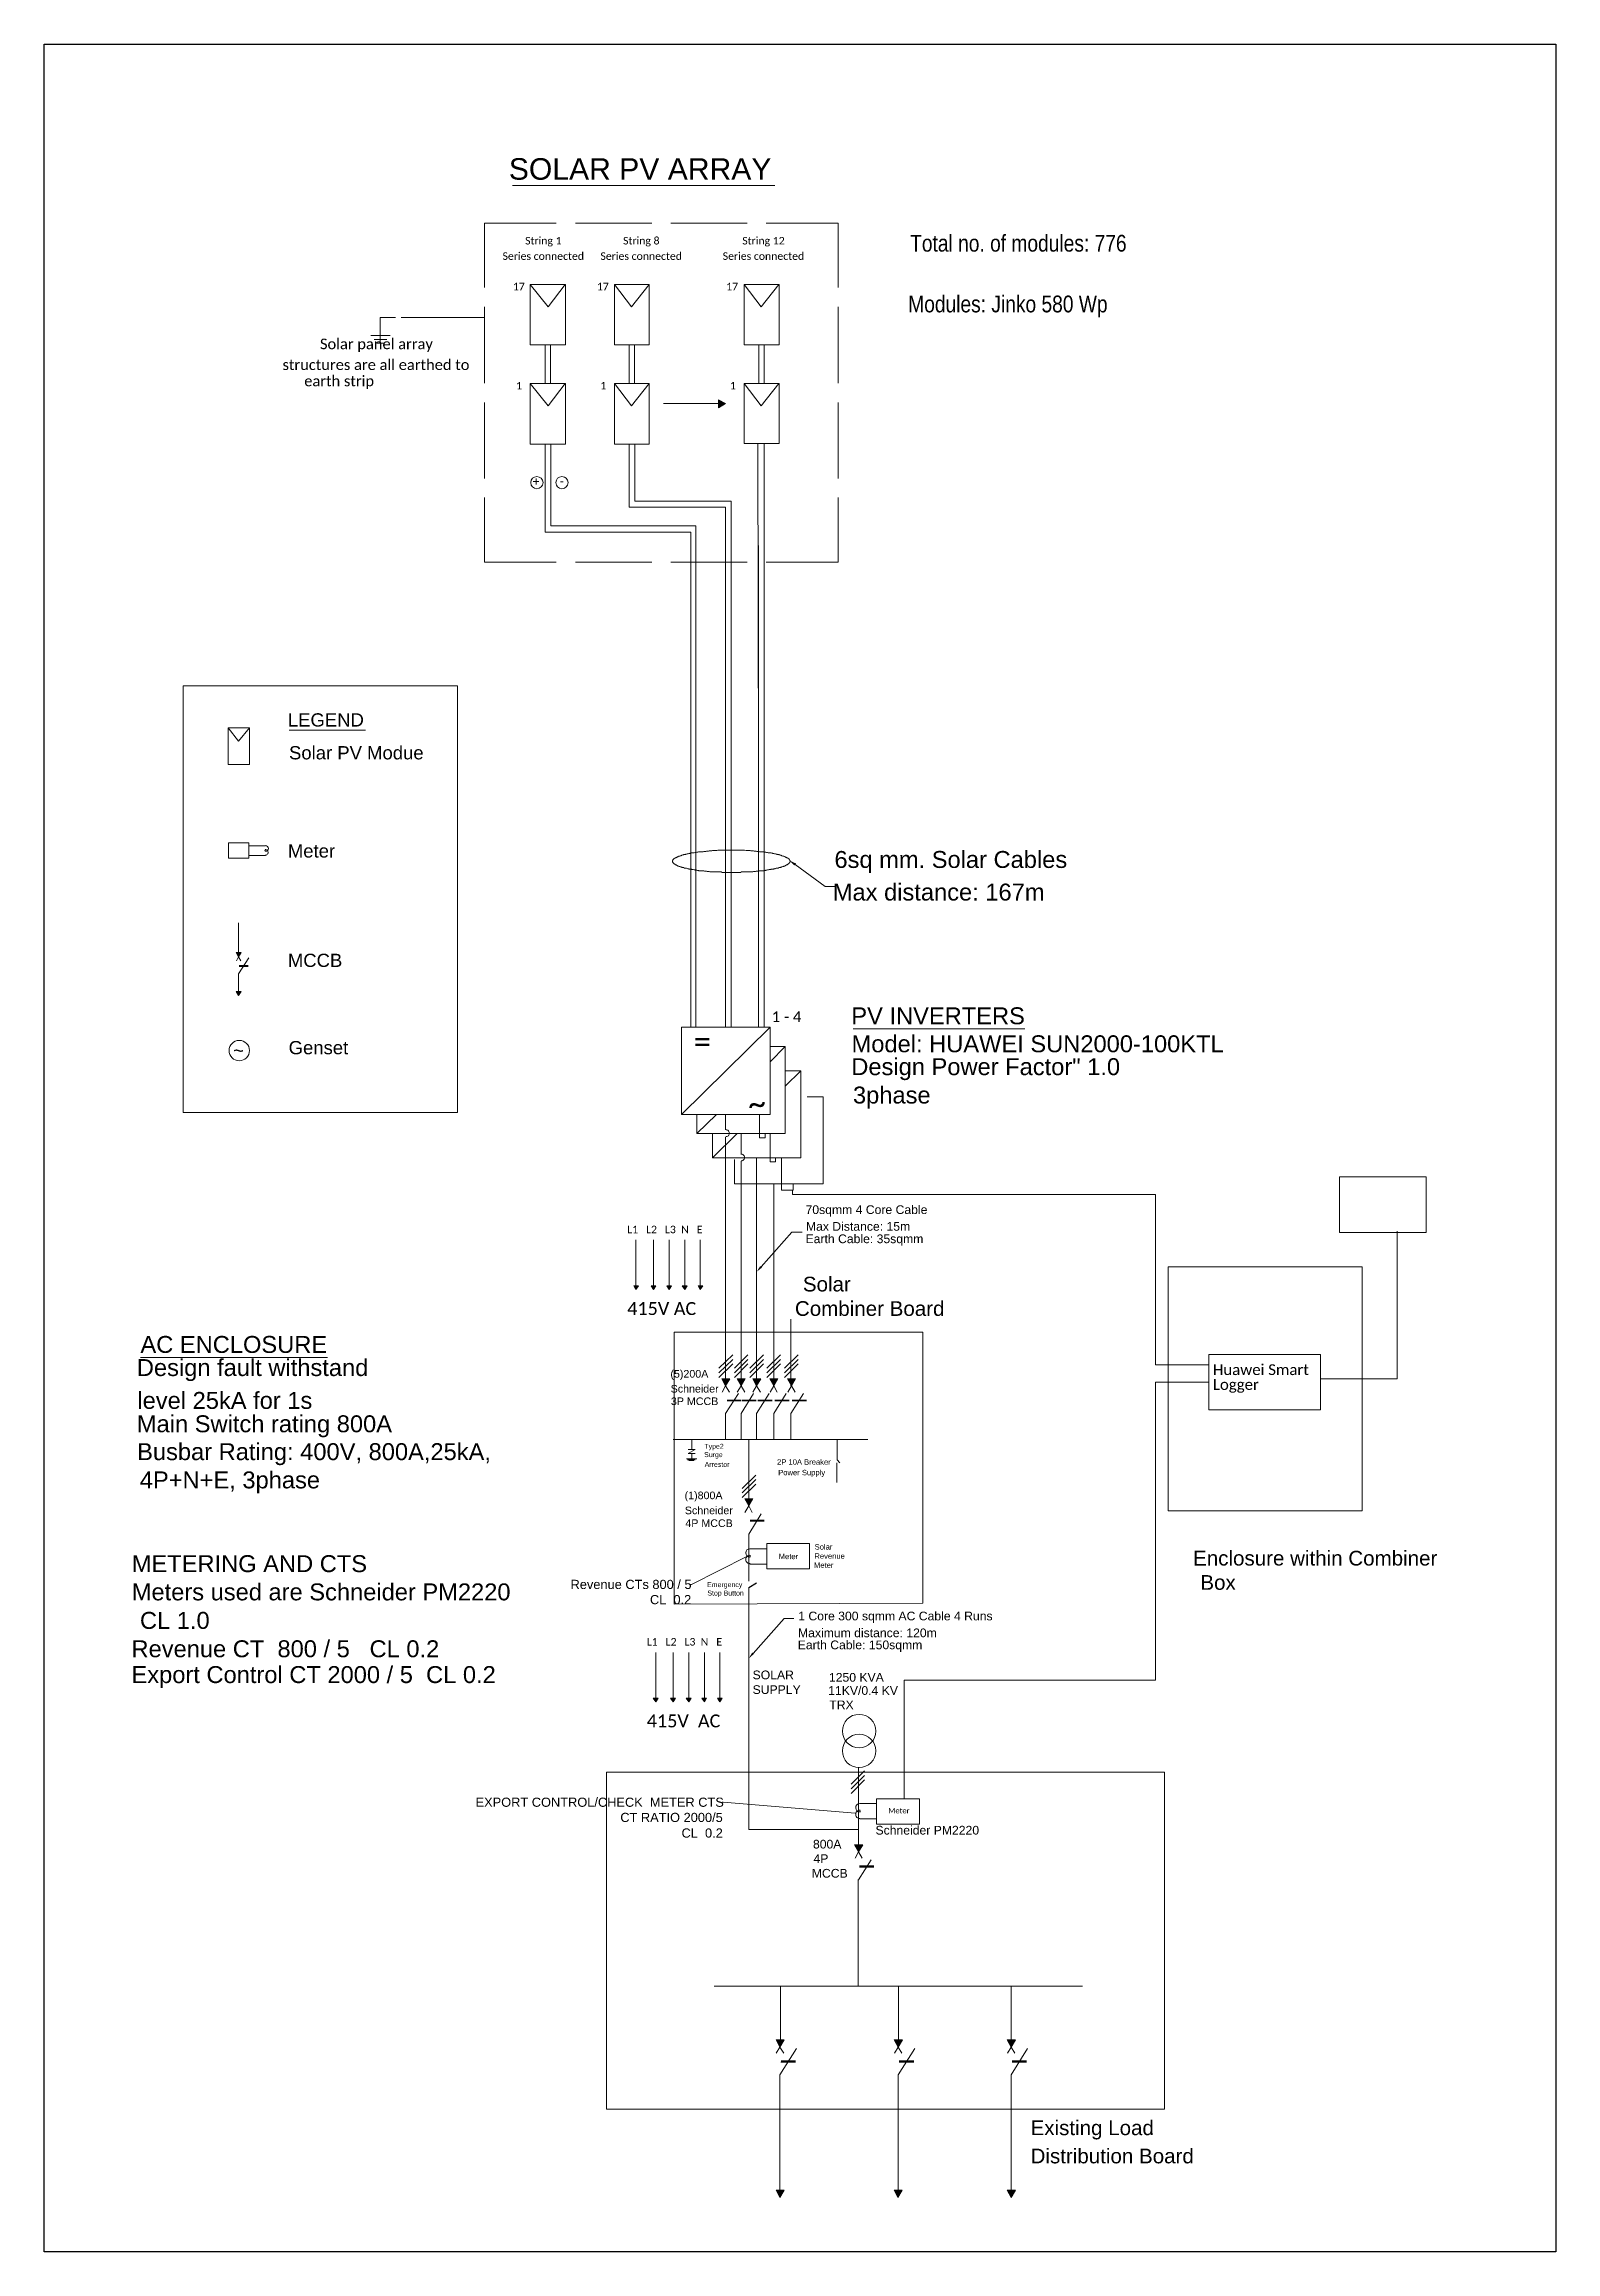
# Model space of a CAD drawing. Header units: inches. Extents: x 12851 to 39430, y 5948 to 23219.
# Drawn here: x 12851 to 24674, y 5948 to 23219 of the extents above; entities outside this region: 1.
import ezdxf

# ---------------------------------------------------------------- set-up
doc = ezdxf.new("R2010")
doc.units = ezdxf.units.IN
doc.header["$MEASUREMENT"] = 0
for name, color, linetype in [('2_WALLS', 7, 'Continuous'), ('AC combiner', 7, 'Continuous'), ('Ac_cables', 7, 'Continuous'), ('AC_combiner1', 7, 'Continuous'), ('BORDER', 7, 'Continuous'), ('DC combiner1', 7, 'Continuous'), ('Dimensions', 5, 'Continuous'), ('Inverters2', 7, 'Continuous'), ('Junction boxes', 4, 'Continuous'), ('main layer', 7, 'Continuous'), ('Structure and Earthing', 3, 'Continuous'), ('t6_0', 7, 'Continuous'), ('t8_0', 3, 'Continuous'), ('Text', 7, 'Continuous'), ('Text1', 7, 'Continuous'), ('th_0', 7, 'Continuous'), ('WALLS', 7, 'Continuous')]:
    doc.layers.add(name, color=color, linetype=linetype)
doc.layers.add('Hot', color=7, linetype='Continuous', true_color=0xeb1f24)
doc.styles.add('PDF Arial Narrow', font='ARIALN.TTF')
doc.styles.add('PDF ArialMT', font='arial.ttf')
doc.styles.add('PDF Calibri', font='calibri.ttf')

msp = doc.modelspace()

# ---------------------------------------------------------------- hatches: boundary and pattern name
h = msp.add_hatch(color=256)
h.dxf.hatch_style = 1
h.paths.add_polyline_path([(18638, 6431), (18575, 6431), (18604, 6374)])
h = msp.add_hatch(color=256)
h.dxf.hatch_style = 1
h.paths.add_polyline_path([(19562, 6431), (19498, 6431), (19528, 6374)])
h = msp.add_hatch(color=256)
h.dxf.hatch_style = 1
h.paths.add_polyline_path([(20447, 6431), (20383, 6431), (20413, 6374)])

# ---------------------------------------------------------------- linework, layer by layer
at = {"lineweight": 0}
for points in [[(16928, 21339), (16928, 20866), (16653, 20866), (16653, 21339)], [(16928, 20564), (16928, 20090), (16653, 20090), (16653, 20564)], [(18179, 20407), (18126, 20375), (18126, 20436)], [(14451, 16970), (14451, 16851), (14293, 16851), (14293, 16970)], [(14372, 16079), (14353, 16113), (14391, 16113)], [(14372, 15777), (14353, 15808), (14391, 15808)], [(19362, 9493), (19362, 9295), (19698, 9295), (19698, 9493)], [(19221, 9078), (19190, 9133), (19253, 9133)], [(18606, 7548), (18575, 7606), (18638, 7606)], [(19530, 7548), (19500, 7606), (19564, 7606)], [(20415, 7548), (20383, 7606), (20447, 7606)]]:
    msp.add_lwpolyline(points, close=True, dxfattribs=at)
for points in [[(16926, 21339), (16794, 21164), (16653, 21339)], [(17311, 21339), (17311, 20866), (17583, 20866), (17583, 21339), (17445, 21164), (17311, 21339), (17583, 21339)], [(18326, 21339), (18326, 20866), (18600, 20866), (18600, 21339), (18598, 21339), (18460, 21164), (18326, 21339), (18598, 21339)], [(16811, 20866), (16811, 20564)], [(17468, 20866), (17468, 20564)], [(18483, 20866), (18483, 20564)], [(16926, 20564), (16794, 20390), (16653, 20564)], [(17311, 20564), (17311, 20090), (17583, 20090), (17583, 20564), (17445, 20390), (17311, 20564), (17583, 20564)], [(18326, 20564), (18326, 20094), (18600, 20094), (18600, 20564), (18598, 20564), (18460, 20390), (18326, 20564), (18598, 20564)], [(18145, 20407), (17694, 20407)], [(17949, 19451), (16815, 19451), (16815, 20090)], [(17472, 20090), (17472, 19645), (18223, 19645), (18223, 17541)], [(18483, 17541), (18483, 20094)], [(17949, 19402), (17949, 17134), (17949, 15528)], [(18483, 17134), (18483, 19296)], [(18223, 18851), (18223, 17134)], [(14289, 17872), (14289, 17585), (14457, 17585), (14457, 17872), (14372, 17766), (14289, 17872), (14457, 17872)], [(14768, 17853), (15364, 17853)], [(18223, 17134), (18223, 15528)], [(18483, 17134), (18483, 15528)], [(14451, 16947), (14581, 16947)], [(14451, 16872), (14581, 16872)], [(14372, 16079), (14372, 16345)], [(14355, 16049), (14372, 16079), (14389, 16049)], [(14451, 16072), (14372, 15945)], [(14372, 15808), (14372, 15947)], [(14447, 16011), (14376, 16011)], [(14447, 16008), (14376, 16008)], [(14447, 16004), (14376, 16004)], [(18528, 15528), (18528, 14847), (17836, 14847), (17836, 15528), (18528, 15528), (17836, 14847)], [(18647, 15377), (18647, 14698), (17955, 14698), (17955, 14847)], [(18528, 15377), (18647, 15377), (18528, 15259)], [(18647, 15187), (18770, 15187), (18770, 14508), (18077, 14508), (18077, 14698)], [(18770, 15187), (18647, 15068)], [(18819, 14985), (18943, 14985), (18943, 14304), (18249, 14304), (18249, 14493)], [(18109, 14847), (17955, 14698)], [(18270, 14698), (18077, 14508)], [(18181, 14847), (18181, 14725)], [(18302, 14698), (18302, 14534)], [(18181, 14670), (18181, 12781)], [(18423, 14508), (18423, 14330), (18423, 12723)], [(18302, 14481), (18302, 12779)], [(13604, 12944), (15068, 12944)], [(18362, 11144), (18362, 9253)], [(19164, 9606), (19268, 9710)], [(19164, 9570), (19268, 9674)], [(19221, 9734), (19221, 9134)], [(19164, 9534), (19268, 9640)], [(19194, 9380), (18162, 9465), (18153, 9465)], [(19230, 9336), (19362, 9336)], [(18362, 9253), (19221, 9253)], [(19194, 9027), (19221, 9078), (19249, 9027)], [(19319, 9016), (19221, 8859)], [(19217, 8861), (19217, 8029)], [(19341, 8968), (19228, 8968)], [(19341, 8963), (19228, 8963)], [(19341, 8957), (19228, 8957)], [(18092, 8027), (20972, 8027)], [(18609, 7606), (18609, 8027)], [(19532, 7606), (19532, 8027)], [(20415, 7606), (20415, 8027)], [(18577, 7501), (18606, 7548), (18636, 7501)], [(18736, 7538), (18606, 7333)], [(18728, 7431), (18613, 7431)], [(18728, 7442), (18615, 7442)], [(18728, 7436), (18615, 7436)], [(19502, 7501), (19530, 7548), (19560, 7501)], [(19660, 7538), (19530, 7333)], [(19653, 7442), (19538, 7442)], [(19653, 7436), (19538, 7436)], [(19653, 7431), (19538, 7431)], [(20385, 7501), (20415, 7548), (20443, 7501)], [(20543, 7538), (20415, 7333)], [(20534, 7442), (20422, 7442)], [(20534, 7436), (20422, 7436)], [(20534, 7431), (20422, 7431)], [(18606, 7333), (18606, 6431)], [(19530, 7333), (19530, 6431)], [(20415, 7333), (20415, 6431)]]:
    msp.add_lwpolyline(points, dxfattribs=at)
at = {"color": 1, "lineweight": 0}
for points in [[(16770, 20564), (16770, 20866)], [(17426, 20564), (17426, 20866)], [(18441, 20564), (18441, 20866)]]:
    msp.add_lwpolyline(points, dxfattribs=at)
at = {"lineweight": 0}
for centre, radius in [((16705, 19789), 47.9), ((16901, 19789), 47.9), ((14377, 15346), 79.8), ((19225, 10022), 131), ((19225, 9867), 131)]:
    msp.add_circle(centre, radius, dxfattribs=at)
for centre, radius, start, end in [((14582, 16927), 22.3, 269.7762, 89.772), ((14582, 16912), 5.32, 89.7116, 269.7105), ((14580, 16897), 22.3, 270.3033, 91.7402), ((18184, 14699), 26.6, 269.9974, 90.0026), ((18303, 14509), 26.6, 269.9974, 90.0026), ((19231, 9371), 33, 90.6114, 271.2819)]:
    msp.add_arc(centre, radius, start, end, dxfattribs=at)
at = {"transparency": 33554559}
for points in [[(18179, 20407), (18126, 20375), (18126, 20436)], [(14372, 16079), (14372, 16113), (14353, 16113)], [(14391, 16113), (14372, 16079), (14372, 16113)], [(14372, 15777), (14372, 15808), (14353, 15808)], [(14391, 15808), (14372, 15777), (14372, 15808)], [(19221, 9078), (19221, 9133), (19190, 9133)], [(19253, 9133), (19221, 9078), (19221, 9133)], [(18606, 7548), (18606, 7606), (18575, 7606)], [(18604, 7604), (18604, 7606), (18606, 7608)], [(18606, 7608), (18606, 7604), (18604, 7604)], [(18604, 7604), (18604, 7604), (18604, 7606)], [(18606, 7604), (18606, 7606), (18606, 7608)], [(18609, 7606), (18606, 7604), (18606, 7606)], [(18606, 7606), (18606, 7604), (18606, 7604)], [(18638, 7606), (18606, 7548), (18606, 7606)], [(19530, 7548), (19530, 7606), (19500, 7606)], [(19532, 7606), (19530, 7604), (19530, 7608)], [(19530, 7608), (19530, 7604), (19530, 7604)], [(19530, 7604), (19530, 7606), (19530, 7608)], [(19532, 7604), (19532, 7606), (19530, 7604)], [(19530, 7604), (19530, 7604), (19530, 7606)], [(19564, 7606), (19530, 7548), (19530, 7606)], [(19532, 7606), (19532, 7604), (19532, 7604)], [(20415, 7548), (20415, 7606), (20383, 7606)], [(20413, 7604), (20413, 7606), (20415, 7608)], [(20415, 7608), (20415, 7604), (20413, 7604)], [(20413, 7604), (20413, 7604), (20413, 7606)], [(20415, 7604), (20415, 7606), (20415, 7608)], [(20417, 7606), (20415, 7604), (20415, 7606)], [(20415, 7606), (20415, 7604), (20415, 7604)], [(20447, 7606), (20415, 7548), (20415, 7606)]]:
    msp.add_solid(points, dxfattribs=at)
at = {"layer": '2_WALLS', "lineweight": 0}
for points in [[(18726, 16802), (18960, 16630), (19036, 16630)], [(18460, 13655), (18700, 13925), (18779, 13925)], [(18396, 10629), (18638, 10902), (18715, 10902)]]:
    msp.add_lwpolyline(points, dxfattribs=at)
at = {"layer": '2_WALLS', "transparency": 33554559}
for points in [[(18719, 16794), (18681, 16832), (18732, 16809)], [(18466, 13649), (18423, 13615), (18451, 13659)], [(18402, 10625), (18362, 10591), (18389, 10636)]]:
    msp.add_solid(points, dxfattribs=at)
at = {"layer": 'AC combiner', "color": 32, "lineweight": 0, "true_color": 0xdd6e00}
for points in [[(18447, 14847), (18447, 14662), (18489, 14662), (18489, 14698)], [(18528, 14698), (18528, 14476), (18572, 14476), (18572, 14506)], [(18619, 14508), (18619, 14253), (18709, 14253), (18709, 14304)], [(21956, 12887), (21543, 12887), (21543, 14038), (21543, 14221), (18711, 14221), (18704, 14221), (18704, 14253)], [(23434, 13932), (23434, 12779), (22834, 12779)], [(21958, 12751), (21543, 12751), (21543, 10636), (21543, 10421), (19577, 10421), (19577, 9493)]]:
    msp.add_lwpolyline(points, dxfattribs=at)
at = {"layer": 'Ac_cables', "lineweight": 0}
for points in [[(18128, 12861), (18236, 12966)], [(18249, 12861), (18355, 12966)], [(18370, 12861), (18477, 12966)], [(18504, 12861), (18611, 12966)], [(18641, 12861), (18747, 12966)], [(18128, 12825), (18236, 12930)], [(18128, 12789), (18236, 12895)], [(18249, 12825), (18355, 12930)], [(18249, 12789), (18355, 12895)], [(18370, 12825), (18477, 12930)], [(18370, 12789), (18477, 12895)], [(18504, 12825), (18611, 12930)], [(18504, 12789), (18611, 12895)], [(18641, 12825), (18747, 12930)], [(18641, 12789), (18747, 12895)], [(18309, 11921), (18417, 12025)], [(18309, 11885), (18417, 11989)], [(18309, 11849), (18417, 11955)]]:
    msp.add_lwpolyline(points, dxfattribs=at)
at = {"layer": 'AC_combiner1', "lineweight": 0}
for points in [[(39396, 14036), (39366, 14093), (39430, 14093)], [(18181, 12723), (18151, 12778), (18215, 12778)], [(18302, 12723), (18270, 12778), (18334, 12778)], [(18423, 12723), (18394, 12778), (18455, 12778)], [(18558, 12723), (18526, 12778), (18589, 12778)], [(18696, 12723), (18666, 12778), (18728, 12778)], [(18362, 11783), (18330, 11838), (18394, 11838)], [(18604, 6374), (18575, 6431), (18638, 6431)], [(19528, 6374), (19498, 6431), (19562, 6431)], [(20413, 6374), (20383, 6431), (20447, 6431)]]:
    msp.add_lwpolyline(points, close=True, dxfattribs=at)
for points in [[(18153, 12674), (18181, 12723), (18211, 12674)], [(18281, 12664), (18181, 12506), (18181, 12302)], [(18302, 12612), (18192, 12612)], [(18302, 12610), (18192, 12610)], [(18272, 12674), (18302, 12723), (18330, 12674)], [(18400, 12664), (18302, 12506), (18302, 12302)], [(18421, 12612), (18311, 12612)], [(18421, 12610), (18311, 12610)], [(18394, 12674), (18423, 12723), (18453, 12674)], [(18521, 12664), (18423, 12506), (18423, 12302)], [(18545, 12612), (18434, 12612)], [(18545, 12610), (18434, 12610)], [(18528, 12674), (18558, 12723), (18585, 12674)], [(18655, 12664), (18558, 12506), (18558, 12302)], [(18679, 12612), (18566, 12612)], [(18679, 12610), (18566, 12610)], [(18668, 12674), (18696, 12723), (18726, 12674)], [(18789, 12664), (18692, 12506), (18692, 12302)], [(18813, 12612), (18702, 12612)], [(18813, 12610), (18702, 12610)], [(18302, 12606), (18192, 12606)], [(18421, 12606), (18311, 12606)], [(18545, 12606), (18434, 12606)], [(18679, 12606), (18566, 12606)], [(18813, 12606), (18702, 12606)], [(18332, 11732), (18362, 11783), (18389, 11732)], [(18460, 11721), (18362, 11563), (18362, 11195)], [(18483, 11672), (18372, 11672)], [(18483, 11668), (18372, 11668)], [(18483, 11663), (18372, 11663)]]:
    msp.add_lwpolyline(points, dxfattribs=at)
at = {"layer": 'AC_combiner1', "transparency": 33554559}
for points in [[(18181, 12723), (18181, 12778), (18151, 12778)], [(18215, 12778), (18181, 12723), (18181, 12778)], [(18302, 12723), (18302, 12778), (18270, 12778)], [(18334, 12778), (18302, 12723), (18302, 12778)], [(18423, 12723), (18423, 12778), (18394, 12778)], [(18455, 12778), (18423, 12723), (18423, 12778)], [(18558, 12723), (18558, 12778), (18526, 12778)], [(18589, 12778), (18558, 12723), (18558, 12778)], [(18696, 12723), (18696, 12778), (18666, 12778)], [(18728, 12778), (18696, 12723), (18696, 12778)], [(18362, 11783), (18362, 11838), (18330, 11838)], [(18394, 11838), (18362, 11783), (18362, 11838)]]:
    msp.add_solid(points, dxfattribs=at)
at = {"layer": 'BORDER'}
msp.add_lwpolyline([(12851, 23219), (24674, 23219), (24674, 5948), (12851, 5948)], close=True, dxfattribs=at)
at = {"layer": 'DC combiner1', "lineweight": 0}
for points in [[(17949, 19451), (17949, 17779)], [(17949, 18996), (17949, 17541)]]:
    msp.add_lwpolyline(points, dxfattribs=at)
at = {"layer": 'Dimensions', "lineweight": 0}
for points in [[(22983, 13923), (22983, 14357), (23660, 14357), (23660, 13923)], [(23160, 13653), (23160, 11744), (21643, 11744), (21643, 13653)], [(21960, 12534), (21960, 12968), (22834, 12968), (22834, 12534)]]:
    msp.add_lwpolyline(points, close=True, dxfattribs=at)
at = {"layer": 'Dimensions', "color": 177, "lineweight": 0, "true_color": 0x293189}
msp.add_lwpolyline([(17249, 9700), (17249, 7065), (21613, 7065), (21613, 9700)], close=True, dxfattribs=at)
at = {"layer": 'Hot', "color": 1, "lineweight": 0}
for points in [[(17909, 19402), (16770, 19402), (16770, 20090)], [(18181, 17541), (18181, 19596), (17426, 19596), (17426, 20090)], [(18438, 17541), (18434, 20094)], [(17909, 17541), (17909, 19402), (17909, 17134)], [(18181, 17134), (18181, 19402)], [(18438, 17134), (18438, 19296)]]:
    msp.add_lwpolyline(points, dxfattribs=at)
msp.add_lwpolyline([(13938, 18200), (16083, 18200), (16083, 14862), (13938, 14862)], close=True, dxfattribs=at)
at = {"layer": 'Hot', "lineweight": 0}
for points in [[(17909, 17134), (17909, 15528)], [(18181, 17134), (18181, 15528)], [(18438, 17134), (18438, 15528)]]:
    msp.add_lwpolyline(points, dxfattribs=at)
at = {"layer": 'Inverters2', "lineweight": 0}
for points in [[(18685, 16828), (18685, 16830), (18685, 16832), (18683, 16832), (18683, 16834), (18683, 16836), (18681, 16836), (18681, 16838), (18681, 16840), (18679, 16840), (18679, 16843), (18677, 16843), (18677, 16845), (18675, 16845), (18672, 16847), (18672, 16849), (18670, 16849), (18670, 16851), (18668, 16851), (18666, 16851), (18664, 16853), (18662, 16853), (18662, 16855), (18660, 16855), (18658, 16857), (18655, 16857), (18653, 16860), (18651, 16860), (18649, 16860), (18647, 16862), (18645, 16862), (18643, 16864), (18641, 16864), (18636, 16866), (18634, 16866), (18632, 16868), (18630, 16868), (18628, 16868), (18624, 16870), (18621, 16870), (18617, 16872), (18615, 16872), (18613, 16875), (18609, 16875), (18606, 16877), (18602, 16877), (18600, 16877), (18598, 16879), (18594, 16879), (18592, 16879), (18587, 16881), (18583, 16881), (18581, 16883), (18577, 16883), (18572, 16885), (18568, 16885), (18566, 16885), (18562, 16885), (18558, 16887), (18555, 16887), (18551, 16887), (18547, 16889), (18543, 16889), (18538, 16892), (18534, 16892), (18530, 16892), (18526, 16894), (18521, 16894), (18517, 16894), (18513, 16894), (18509, 16896), (18504, 16896), (18500, 16896), (18496, 16898), (18492, 16898), (18487, 16898), (18483, 16900), (18479, 16900), (18472, 16900), (18468, 16900), (18464, 16902), (18460, 16902), (18453, 16902), (18449, 16902), (18445, 16902), (18441, 16904), (18434, 16904), (18430, 16904), (18426, 16904), (18419, 16906), (18415, 16906), (18409, 16906), (18404, 16906), (18398, 16909), (18394, 16909), (18389, 16909), (18383, 16909), (18379, 16909), (18372, 16911), (18368, 16911), (18362, 16911), (18355, 16911), (18351, 16911), (18347, 16911), (18341, 16911), (18328, 16913), (18319, 16913), (18306, 16913), (18296, 16913), (18285, 16913), (18272, 16913), (18260, 16913), (18249, 16913), (18236, 16913), (18226, 16913), (18213, 16913), (18202, 16913), (18189, 16913), (18179, 16913), (18166, 16913), (18155, 16913), (18145, 16913), (18132, 16913), (18121, 16913), (18111, 16911), (18104, 16911), (18100, 16911), (18094, 16911), (18089, 16911), (18083, 16911), (18079, 16911), (18072, 16909), (18066, 16909), (18062, 16909), (18058, 16909), (18051, 16909), (18047, 16906), (18041, 16906), (18036, 16906), (18030, 16906), (18026, 16904), (18021, 16904), (18015, 16904), (18011, 16904), (18006, 16902), (18002, 16902), (17996, 16902), (17992, 16902), (17987, 16902), (17983, 16900), (17979, 16900), (17972, 16900), (17968, 16900), (17964, 16898), (17960, 16898), (17955, 16898), (17951, 16896), (17945, 16896), (17943, 16896), (17936, 16894), (17934, 16894), (17928, 16894), (17926, 16894), (17921, 16892), (17917, 16892), (17913, 16892), (17909, 16889), (17904, 16889), (17900, 16887), (17896, 16887), (17892, 16887), (17889, 16885), (17885, 16885), (17881, 16885), (17879, 16885), (17875, 16883), (17870, 16883), (17866, 16881), (17864, 16881), (17860, 16879), (17858, 16879), (17853, 16879), (17851, 16877), (17847, 16877), (17845, 16877), (17840, 16875), (17838, 16875), (17836, 16872), (17832, 16872), (17830, 16870), (17828, 16870), (17823, 16868), (17821, 16868), (17819, 16868), (17817, 16866), (17813, 16866), (17811, 16864), (17809, 16864), (17806, 16862), (17804, 16862), (17802, 16860), (17800, 16860), (17798, 16860), (17796, 16857), (17794, 16857), (17792, 16855), (17789, 16855), (17787, 16853), (17785, 16853), (17785, 16851), (17783, 16851), (17781, 16851), (17781, 16849), (17779, 16849), (17777, 16847), (17777, 16845), (17775, 16845), (17775, 16843), (17772, 16843), (17770, 16840), (17768, 16838), (17768, 16836), (17768, 16834), (17768, 16832), (17766, 16832), (17766, 16830), (17766, 16828), (17766, 16826), (17766, 16823), (17768, 16821), (17768, 16819), (17768, 16817), (17768, 16815), (17770, 16815), (17772, 16813), (17772, 16811), (17775, 16811), (17775, 16809), (17777, 16809), (17777, 16806), (17779, 16806)], [(17779, 16806), (17781, 16806), (17781, 16804), (17783, 16804), (17785, 16802), (17785, 16800), (17787, 16800), (17789, 16798), (17792, 16798), (17794, 16798), (17796, 16796), (17798, 16796), (17800, 16794), (17802, 16794), (17804, 16792), (17806, 16792), (17809, 16789), (17811, 16789), (17813, 16789), (17817, 16787), (17819, 16787), (17821, 16785), (17823, 16785), (17828, 16783), (17830, 16783), (17832, 16781), (17836, 16781), (17838, 16781), (17840, 16779), (17845, 16779), (17847, 16779), (17851, 16777), (17853, 16777), (17857, 16774), (17860, 16774), (17864, 16772), (17866, 16772), (17870, 16772), (17875, 16772), (17879, 16770), (17881, 16770), (17885, 16768), (17889, 16768), (17892, 16768), (17896, 16766), (17900, 16766), (17904, 16764), (17909, 16764), (17913, 16764), (17917, 16762), (17921, 16762), (17926, 16762), (17928, 16762), (17934, 16760), (17936, 16760), (17943, 16760), (17945, 16757), (17951, 16757), (17955, 16757), (17960, 16755), (17964, 16755), (17968, 16755), (17972, 16753), (17979, 16753), (17983, 16753), (17987, 16753), (17992, 16753), (17996, 16751), (18002, 16751), (18006, 16751), (18011, 16751), (18015, 16749), (18021, 16749), (18026, 16749), (18030, 16749), (18036, 16747), (18040, 16747), (18047, 16747), (18051, 16747), (18057, 16745), (18062, 16745), (18066, 16745), (18072, 16745), (18079, 16745), (18083, 16745), (18089, 16745), (18094, 16745), (18100, 16745), (18104, 16743), (18111, 16743), (18121, 16743), (18132, 16743), (18145, 16743), (18155, 16740), (18166, 16740), (18179, 16740), (18189, 16740), (18202, 16740), (18213, 16740), (18226, 16740), (18236, 16740), (18249, 16740), (18260, 16740), (18272, 16740), (18285, 16740), (18296, 16740), (18306, 16743), (18319, 16743), (18328, 16743), (18340, 16743), (18347, 16743), (18351, 16745), (18355, 16745), (18362, 16745), (18368, 16745), (18372, 16745), (18379, 16745), (18383, 16745), (18389, 16745), (18394, 16745), (18398, 16747), (18404, 16747), (18409, 16747), (18415, 16747), (18419, 16749), (18426, 16749), (18430, 16749), (18434, 16749), (18440, 16751), (18445, 16751), (18449, 16751), (18453, 16751), (18460, 16753), (18464, 16753), (18468, 16753), (18472, 16753), (18479, 16753), (18483, 16755), (18487, 16755), (18492, 16755), (18496, 16757), (18500, 16757), (18504, 16757), (18509, 16760), (18513, 16760), (18517, 16760), (18521, 16762), (18526, 16762), (18530, 16762), (18534, 16762), (18538, 16764), (18543, 16764), (18547, 16764), (18551, 16766), (18555, 16766), (18558, 16768), (18562, 16768), (18566, 16768), (18568, 16770), (18572, 16770), (18577, 16772), (18581, 16772), (18583, 16772), (18587, 16772), (18592, 16774), (18594, 16774), (18598, 16777), (18600, 16777), (18602, 16779), (18606, 16779), (18609, 16779), (18613, 16781), (18615, 16781), (18617, 16781), (18621, 16783), (18623, 16783), (18628, 16785), (18630, 16785), (18632, 16787), (18634, 16787), (18636, 16789), (18640, 16789), (18643, 16789), (18645, 16792), (18647, 16792), (18649, 16794), (18651, 16794), (18653, 16796), (18655, 16796), (18658, 16798), (18660, 16798), (18662, 16798), (18662, 16800), (18664, 16800), (18666, 16802), (18668, 16804), (18670, 16804), (18670, 16806), (18672, 16806), (18675, 16809), (18677, 16809), (18677, 16811), (18679, 16811), (18679, 16813), (18679, 16815), (18681, 16815), (18681, 16817), (18683, 16817), (18683, 16819), (18683, 16821), (18685, 16823), (18685, 16826), (18685, 16828)]]:
    msp.add_lwpolyline(points, dxfattribs=at)
at = {"layer": 'Junction boxes', "lineweight": 0}
for points in [[(17479, 13506), (17479, 13866)], [(17617, 13506), (17617, 13866)], [(17738, 13506), (17738, 13866)], [(17862, 13506), (17862, 13866)], [(17634, 10280), (17634, 10638)], [(17770, 10280), (17770, 10638)], [(17892, 10280), (17892, 10638)], [(18015, 10280), (18015, 10638)]]:
    msp.add_lwpolyline(points, dxfattribs=at)
at = {"layer": 'Junction boxes', "color": 3, "lineweight": 0}
for points in [[(17983, 13506), (17983, 13866)], [(18136, 10280), (18136, 10638)]]:
    msp.add_lwpolyline(points, dxfattribs=at)
at = {"layer": 'Junction boxes', "lineweight": 0}
for points in [[(17479, 13476), (17462, 13506), (17500, 13506)], [(17617, 13476), (17598, 13506), (17636, 13506)], [(17738, 13476), (17721, 13506), (17757, 13506)], [(17862, 13476), (17879, 13506), (17840, 13506)], [(17634, 10251), (17615, 10280), (17653, 10280)], [(17770, 10251), (17751, 10280), (17789, 10280)], [(17892, 10251), (17872, 10280), (17911, 10280)], [(18015, 10251), (18032, 10280), (17996, 10280)]]:
    msp.add_lwpolyline(points, close=True, dxfattribs=at)
at = {"layer": 'Junction boxes', "color": 3, "lineweight": 0}
for points in [[(17983, 13476), (18002, 13506), (17966, 13506)], [(18136, 10251), (18155, 10280), (18117, 10280)]]:
    msp.add_lwpolyline(points, close=True, dxfattribs=at)
at = {"layer": 'Junction boxes', "transparency": 33554559}
for points in [[(17479, 13476), (17479, 13506), (17462, 13506)], [(17500, 13506), (17479, 13476), (17479, 13506)], [(17617, 13476), (17617, 13506), (17598, 13506)], [(17636, 13506), (17617, 13476), (17617, 13506)], [(17738, 13476), (17738, 13506), (17721, 13506)], [(17757, 13506), (17738, 13476), (17738, 13506)], [(17840, 13506), (17862, 13476), (17862, 13506)], [(17862, 13476), (17862, 13506), (17879, 13506)], [(17634, 10251), (17634, 10280), (17615, 10280)], [(17653, 10280), (17634, 10251), (17634, 10280)], [(17770, 10251), (17770, 10280), (17751, 10280)], [(17789, 10280), (17770, 10251), (17770, 10280)], [(17892, 10251), (17892, 10280), (17872, 10280)], [(17911, 10280), (17892, 10251), (17892, 10280)], [(17996, 10280), (18015, 10251), (18015, 10280)], [(18015, 10251), (18015, 10280), (18032, 10280)]]:
    msp.add_solid(points, dxfattribs=at)
at = {"layer": 'Junction boxes', "color": 3, "transparency": 33554559}
for points in [[(17966, 13506), (17983, 13476), (17983, 13506)], [(17983, 13476), (17983, 13506), (18002, 13506)], [(18117, 10280), (18136, 10251), (18136, 10280)], [(18136, 10251), (18136, 10280), (18155, 10280)]]:
    msp.add_solid(points, dxfattribs=at)
at = {"layer": 'main layer', "color": 1, "lineweight": 0}
for points in [[(19053, 12302), (19053, 12144), (19075, 12121)], [(19051, 12121), (19051, 11966)]]:
    msp.add_lwpolyline(points, dxfattribs=at)
at = {"layer": 'main layer', "lineweight": 0}
msp.add_lwpolyline([(18347, 11389), (17915, 11170), (17906, 11170)], dxfattribs=at)
at = {"layer": 'main layer', "lineweight": 25}
msp.add_lwpolyline([(18362, 11144), (18423, 11183)], dxfattribs=at)
at = {"layer": 'main layer', "transparency": 33554559}
for points in [[(18347, 11389), (18349, 11389), (18347, 11387)], [(19194, 9382), (19198, 9380), (19194, 9380)]]:
    msp.add_solid(points, dxfattribs=at)
at = {"layer": 'Structure and Earthing', "lineweight": 0}
for points in [[(16296, 21315), (16296, 21820), (16855, 21820)], [(17604, 21820), (17006, 21820)], [(18349, 21820), (17753, 21820)], [(19060, 21315), (19060, 21820), (18498, 21820)], [(15506, 20879), (15479, 20879), (15479, 21081), (15598, 21081)], [(15642, 21081), (15759, 21081), (16296, 21081)], [(16296, 21164), (16296, 20566)], [(19060, 20566), (19060, 21164)], [(15557, 20939), (15479, 20939), (15406, 20939)], [(15530, 20909), (15479, 20909), (15432, 20909)], [(15453, 20879), (15479, 20879)], [(16296, 20417), (16296, 19822)], [(19060, 19822), (19060, 20417)], [(16855, 19166), (16296, 19166), (16296, 19673)], [(19060, 19673), (19060, 19166), (18498, 19166)], [(17006, 19166), (17604, 19166)], [(17753, 19166), (18349, 19166)]]:
    msp.add_lwpolyline(points, dxfattribs=at)
at = {"layer": 't6_0', "color": 177, "lineweight": 0, "true_color": 0x293189}
msp.add_lwpolyline([(17779, 13142), (19724, 13142), (19724, 11023), (17779, 11015)], close=True, dxfattribs=at)
at = {"layer": 't6_0', "transparency": 33554559}
for points in [[(20415, 6434), (20415, 6430), (20415, 6430)], [(20415, 6430), (20415, 6432), (20415, 6434)], [(20415, 6430), (20415, 6430), (20415, 6432)]]:
    msp.add_solid(points, dxfattribs=at)
at = {"layer": 't8_0', "color": 7, "lineweight": 0}
for points in [[(17917, 12302), (17917, 12225)], [(17917, 12193), (17917, 12151)]]:
    msp.add_lwpolyline(points, dxfattribs=at)
at = {"layer": 't8_0', "lineweight": 0}
for points in [[(17875, 12151), (17955, 12151)], [(17883, 12144), (17943, 12144)], [(17894, 12140), (17932, 12140)]]:
    msp.add_lwpolyline(points, dxfattribs=at)
at = {"layer": 'Text1', "lineweight": 0}
msp.add_lwpolyline([(19179, 15515), (20521, 15515)], dxfattribs=at)
at = {"layer": 'th_0', "color": 1, "lineweight": 0}
for points in [[(18566, 22113), (16515, 22113)], [(17909, 19145), (17909, 19324)]]:
    msp.add_lwpolyline(points, dxfattribs=at)
at = {"layer": 'th_0', "lineweight": 0}
msp.add_lwpolyline([(17949, 19373), (17949, 18787)], dxfattribs=at)
msp.add_lwpolyline([(18502, 11489), (18502, 11291), (18838, 11291), (18838, 11489)], close=True, dxfattribs=at)
for centre, radius, start, end in [((18371, 11416), 33, 90.2251, 270.2212), ((18371, 11365), 33, 90.6114, 271.2819), ((18356, 11390), 18.1, 333.2552, 29.2443), ((19231, 9422), 33, 90.2251, 270.2212), ((19216, 9396), 18.1, 333.2552, 29.2443)]:
    msp.add_arc(centre, radius, start, end, dxfattribs=at)
at = {"layer": 'WALLS', "lineweight": 0}
for points in [[(18558, 14300), (18558, 12723)], [(18692, 13244), (18692, 12723)], [(18423, 12506), (18423, 12438)], [(17770, 12302), (19294, 12302)], [(18362, 12302), (18362, 11783)], [(17889, 12225), (17917, 12225), (17943, 12225), (17889, 12193), (17917, 12193), (17943, 12193)], [(18370, 11449), (18502, 11449)], [(18370, 11329), (18502, 11329)], [(19230, 9455), (19362, 9455)]]:
    msp.add_lwpolyline(points, dxfattribs=at)

# ---------------------------------------------------------------- texts
at = {"attachment_point": 4}
for s, insert, char_height, style in [('Series connected', (16436, 21561), 59, 'PDF Calibri'), ('String 1', (16613, 21674), 59, 'PDF Calibri'), ('Series connected', (17202, 21561), 59, 'PDF Calibri'), ('String 8', (17379, 21674), 59, 'PDF Calibri'), ('Series connected', (18158, 21561), 59, 'PDF Calibri'), ('String 12', (18311, 21674), 59, 'PDF Calibri'), ('17', (16517, 21323), 59, 'PDF Calibri'), ('17', (17174, 21323), 59, 'PDF Calibri'), ('17', (18185, 21323), 59, 'PDF Calibri'), ('+', (16672, 19798), 67.4, 'PDF Calibri'), ('-', (16883, 19800), 67.4, 'PDF Calibri'), ('LEGEND', (14757, 17932), 103.5, 'PDF ArialMT'), ('Solar PV Modue', (14766, 17675), 103.5, 'PDF ArialMT'), ('Meter', (14757, 16907), 103.5, 'PDF ArialMT'), ('MCCB', (14757, 16051), 103.5, 'PDF ArialMT'), ('PV INVERTERS', (19164, 15617), 132.48, 'PDF ArialMT'), ('Genset', (14763, 15368), 103.5, 'PDF ArialMT'), ('=', (17930, 15414), 177, 'PDF Calibri'), ('Model: HUAWEI SUN2000-100KTL', (19166, 15398), 132.48, 'PDF ArialMT'), ('~', (14329, 15347), 104, 'PDF ArialMT'), ('Design Power Factor" 1.0', (19164, 15200), 132.48, 'PDF ArialMT'), ('3phase', (19177, 14978), 132.5, 'PDF ArialMT'), ('~', (18358, 14931), 177, 'PDF Calibri'), ('AC ENCLOSURE', (13604, 13046), 132.48, 'PDF ArialMT'), ('Design fault withstand', (13576, 12846), 132.48, 'PDF ArialMT'), ('level 25kA for 1s', (13580, 12608), 132.48, 'PDF ArialMT'), ('Main Switch rating 800A', (13576, 12406), 132.48, 'PDF ArialMT'), ('Busbar Rating: 400V, 800A,25kA,', (13578, 12188), 132.48, 'PDF ArialMT'), ('4P+N+E, 3phase', (13599, 11967), 132.48, 'PDF ArialMT'), ('METERING AND CTS', (13536, 11331), 132.48, 'PDF ArialMT'), ('Meters used are Schneider PM2220', (13536, 11110), 132.48, 'PDF ArialMT'), ('CL 1.0', (13600, 10887), 132.5, 'PDF ArialMT'), ('Revenue CT  800 / 5   CL 0.2', (13534, 10665), 132.48, 'PDF ArialMT'), ('Export Control CT 2000 / 5  CL 0.2', (13534, 10444), 132.48, 'PDF ArialMT'), ('EXPORT CONTROL/CHECK  METER CTS', (16225, 9465), 71.7, 'PDF ArialMT'), ('CT RATIO 2000/5', (17357, 9346), 71.7, 'PDF ArialMT'), ('Meter', (19453, 9399), 42.1, 'PDF Calibri'), ('CL  0.2', (17836, 9224), 71.7, 'PDF ArialMT'), ('800A', (18864, 9137), 68.2, 'PDF ArialMT'), ('Schneider PM2220', (19353, 9246), 68.21, 'PDF ArialMT'), ('4P', (18868, 9024), 68.2, 'PDF ArialMT'), ('MCCB', (18855, 8909), 68.2, 'PDF ArialMT')]:
    msp.add_mtext(s, dxfattribs=dict(at, insert=insert, char_height=char_height, style=style))
at = {"layer": 'Hot', "color": 1, "char_height": 115, "attachment_point": 4, "style": 'PDF ArialMT'}
for s, insert in [('Solar', (18785, 13518)), ('Combiner Board', (18723, 13327)), ('Enclosure within Combiner', (21837, 11374)), ('Box', (21894, 11184))]:
    msp.add_mtext(s, dxfattribs=dict(at, insert=insert))
at = {"layer": 'Text', "color": 1, "attachment_point": 4, "style": 'PDF ArialMT'}
for s, insert, char_height in [('SOLAR PV ARRAY', (16485, 22242), 168.56), ('Existing Load', (20566, 6901), 115), ('Distribution Board', (20566, 6697), 115)]:
    msp.add_mtext(s, dxfattribs=dict(at, insert=insert, char_height=char_height))
at = {"layer": 'Text', "attachment_point": 4}
for s, insert, char_height, style in [('Total no. of modules: 776', (19624, 21661), 130.95, 'PDF Arial Narrow'), ('Modules: Jinko 580 Wp', (19609, 21167), 130.95, 'PDF Arial Narrow'), ('Solar panel array', (15008, 20864), 82.59, 'PDF Calibri'), ('structures are all earthed to', (14715, 20711), 82.59, 'PDF Calibri'), ('earth strip', (14885, 20574), 82.59, 'PDF Calibri'), ('1', (16542, 20548), 59, 'PDF Calibri'), ('1', (17200, 20548), 59, 'PDF Calibri'), ('1', (18215, 20548), 59, 'PDF Calibri'), ('6sq mm. Solar Cables', (19032, 16821), 132.48, 'PDF ArialMT'), ('Max distance: 167m', (19019, 16585), 132.48, 'PDF ArialMT'), ('1 - 4', (18541, 15611), 84.3, 'PDF Calibri'), ('70sqmm 4 Core Cable', (18806, 14091), 68.21, 'PDF ArialMT'), ('Max Distance: 15m', (18809, 13970), 68.21, 'PDF ArialMT'), ('L1   L2   L3  N   E', (17411, 13946), 59, 'PDF Calibri'), ('415V AC', (17411, 13327), 101.1, 'PDF Calibri'), ('(5)200A', (17749, 12808), 59.7, 'PDF ArialMT'), ('Huawei Smart', (21992, 12849), 84.28, 'PDF Calibri'), ('Schneider', (17751, 12700), 59.7, 'PDF ArialMT'), ('3P MCCB', (17753, 12602), 59.7, 'PDF ArialMT'), ('Logger', (21992, 12722), 84.3, 'PDF Calibri'), ('Type2', (18015, 12244), 38.8, 'PDF ArialMT'), ('Surge', (18013, 12179), 39, 'PDF ArialMT'), ('Arrestor', (18017, 12108), 39, 'PDF ArialMT'), ('2P 10A Breaker', (18583, 12127), 42.63, 'PDF ArialMT'), ('Power Supply', (18592, 12038), 42.63, 'PDF ArialMT'), ('(1)800A', (17860, 11857), 59.7, 'PDF ArialMT'), ('Schneider', (17862, 11748), 59.7, 'PDF ArialMT'), ('4P MCCB', (17866, 11648), 59.7, 'PDF ArialMT'), ('Meter', (18596, 11388), 42.6, 'PDF ArialMT'), ('Solar', (18877, 11463), 42.6, 'PDF ArialMT'), ('Revenue', (18875, 11391), 42.6, 'PDF ArialMT'), ('Meter', (18872, 11320), 42.6, 'PDF ArialMT'), ('Revenue CTs 800 / 5', (16968, 11169), 71.7, 'PDF ArialMT'), ('CL  0.2', (17589, 11050), 71.7, 'PDF ArialMT'), ('Emergency', (18036, 11162), 39, 'PDF ArialMT'), ('Stop Button', (18038, 11096), 39.03, 'PDF ArialMT'), ('1 Core 300 sqmm AC Cable 4 Runs', (18749, 10912), 68.21, 'PDF ArialMT'), ('L1   L2   L3  N   E', (17564, 10720), 59, 'PDF Calibri'), ('Maximum distance: 120m', (18747, 10790), 68.21, 'PDF ArialMT'), ('SOLAR', (18392, 10461), 68.2, 'PDF ArialMT'), ('SUPPLY', (18392, 10346), 68.2, 'PDF ArialMT'), ('11KV/0.4 KV', (18983, 10339), 68.21, 'PDF ArialMT'), ('1250 KVA', (18989, 10442), 68.2, 'PDF ArialMT'), ('TRX', (18992, 10227), 68.2, 'PDF ArialMT'), ('415V  AC', (17564, 10101), 101.1, 'PDF Calibri')]:
    msp.add_mtext(s, dxfattribs=dict(at, insert=insert, char_height=char_height, style=style))
at = {"layer": 'Text', "color": 3, "char_height": 68.21, "attachment_point": 4, "style": 'PDF ArialMT'}
for s, insert in [('Earth Cable: 35sqmm', (18806, 13863)), ('Earth Cable: 150sqmm', (18745, 10686))]:
    msp.add_mtext(s, dxfattribs=dict(at, insert=insert))

doc.saveas('drawing.dxf')
